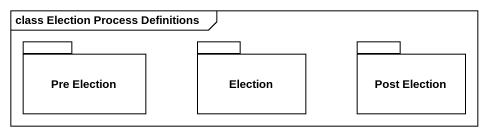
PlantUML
@startuml
mainframe class Election Process Definitions
package "Pre Election" as Pre_Election {
}
package Election {
}
package "Post Election" as Post_Election {
}
@enduml
